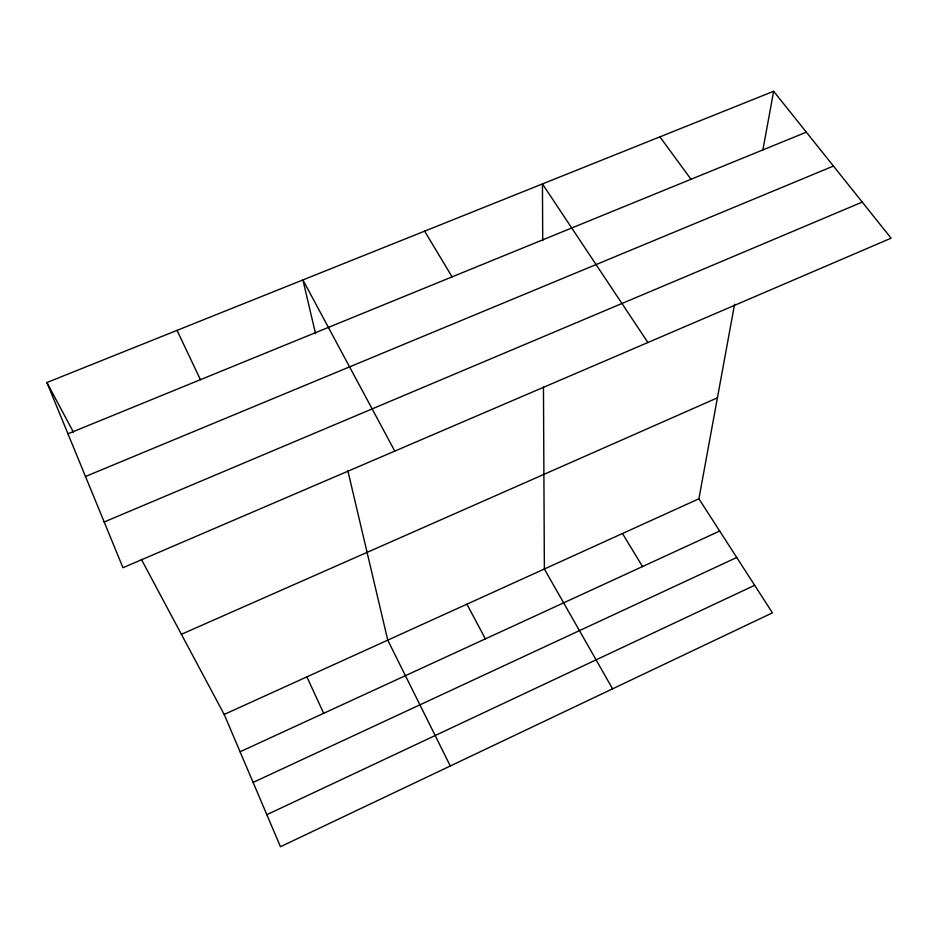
<?xml version="1.0" encoding="UTF-8"?>
<svg xmlns="http://www.w3.org/2000/svg" width="938" height="938" viewBox="0 0 938 938"><rect width="100%" height="100%" fill="white"/><g stroke="black" fill="none" stroke-linecap="round" stroke-linejoin="round"><path stroke-width="1.41" d="M141.357 559.353L224.194 714.439L280.462 846.721L772.42 612.842L698.904 498.793L734.583 304.229M762.887 149.916L773.639 91.279L46.9 382.528L122.972 567.725L891.1 238.182L773.639 91.279M266.838 814.7L754.656 585.289M253.108 782.421L736.729 557.489M240.069 751.772L719.692 531.037M224.194 714.439L698.904 498.793M181.386 634.299L717.418 397.841M104.177 521.985L862.245 202.092M85.487 476.481L833.436 166.061M67.958 433.802L806.328 132.164M659.918 136.854L690.989 179.287M647.9 342.511L542.434 183.93L542.727 240.574M622.469 533.511L642.518 566.552M424.621 231.147L452.093 276.874M612.584 688.832L544.368 568.991L543.454 387.113M394.781 451.108L302.904 279.934L315.578 333.764M46.9 382.528L73.445 432.219M466.901 604.189L485.392 638.872M450.299 765.983L387.757 640.138L347.857 470.782M177.059 330.364L200.415 379.691M306.878 676.884L323.669 713.302"/></g></svg>
